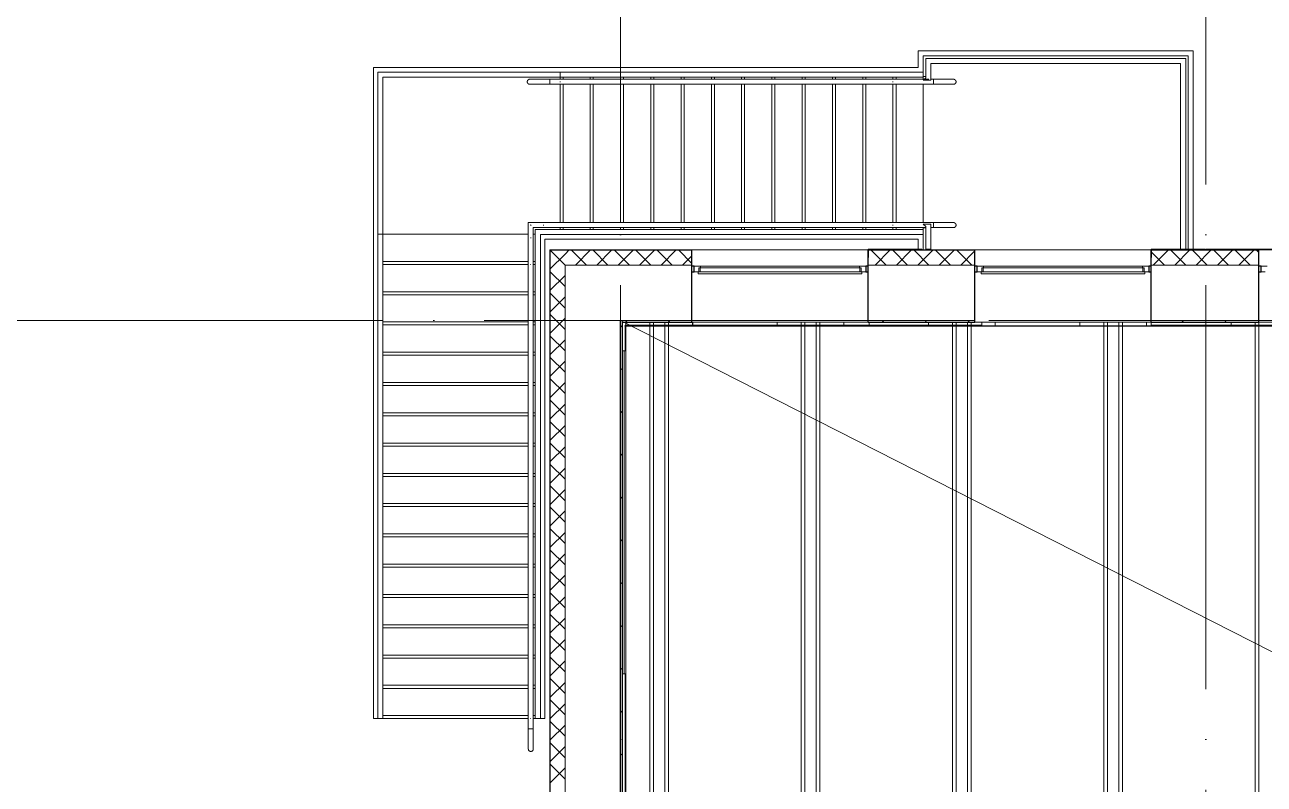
# Model space of a CAD drawing. Header units: millimetres. Extents: x -259809 to 472825, y -397243 to 31861.
# Drawn here: x 245266 to 257550, y -328045 to -320521 of the extents above; entities that cross this region are included whole.
import ezdxf

# ---------------------------------------------------------------- set-up
doc = ezdxf.new("R2010")
doc.units = ezdxf.units.MM
doc.linetypes.add('ADSK_Линия сетки', pattern=[25, 20, -2.5, 0, -2.5])
doc.linetypes.add('ADSK_Сверху', pattern=[450, 300, -150])
for name, color, linetype, lineweight in [('_ Окна', 252, 'Continuous', 30), ('Лестницы', 252, 'Continuous', 9), ('Линии', 7, 'Continuous', 9), ('Ограждение', 252, 'Continuous', 9), ('Окна', 252, 'Continuous', 9), ('Оси', 252, 'Continuous', 9), ('Перекрытие', 252, 'Continuous', 18), ('Стены внутренние', 252, 'Continuous', 18), ('Стены наружные', 252, 'Continuous', 18), ('Стены штриховка', 7, 'Continuous', 9)]:
    doc.layers.add(name, color=color, linetype=linetype, lineweight=lineweight)

# ---------------------------------------------------------------- blocks, each defined once
blk = doc.blocks.new('Перекрытия 2 - Перекрытия 1-1699410-3 этаж копия 1')
at = {"layer": 'Перекрытие', "ltscale": 100}
for p, q in [((-26283, 26745), (-26283, 26710)), ((-26283, 26705), (-26283, 15415)), ((-26046, 26745), (-26046, 26710)), ((-26046, 26705), (-26046, 15415)), ((-26011, 26745), (-26011, 26710)), ((-26011, 26705), (-26011, 15415)), ((-25896, 26745), (-25896, 26710)), ((-25896, 26705), (-25896, 15415)), ((-25861, 26745), (-25861, 26710)), ((-25861, 26705), (-25861, 15415)), ((-25623, 26745), (-25623, 26710)), ((-24783, 26745), (-24783, 26710)), ((-24546, 26745), (-24546, 26710)), ((-24546, 26705), (-24546, 15415)), ((-24511, 26745), (-24511, 26710)), ((-24511, 26705), (-24511, 15415)), ((-24396, 26745), (-24396, 26710)), ((-24396, 26705), (-24396, 15415)), ((-24361, 26745), (-24361, 26710)), ((-24361, 26705), (-24361, 15415)), ((-24123, 26745), (-24123, 26710)), ((-23283, 26745), (-23283, 26710)), ((-23046, 26745), (-23046, 26710)), ((-23046, 26705), (-23046, 15415)), ((-23011, 26745), (-23011, 26710)), ((-23011, 26705), (-23011, 15415)), ((-22896, 26745), (-22896, 26710)), ((-22896, 26705), (-22896, 15415)), ((-22861, 26745), (-22861, 26710)), ((-22861, 26705), (-22861, 15415)), ((-22623, 26745), (-22623, 26710)), ((-21783, 26745), (-21783, 26710)), ((-21546, 26745), (-21546, 26710)), ((-21546, 26705), (-21546, 15415)), ((-21511, 26745), (-21511, 26710)), ((-21511, 26705), (-21511, 15415)), ((-21396, 26745), (-21396, 26710)), ((-21396, 26705), (-21396, 15415)), ((-21361, 26745), (-21361, 26710)), ((-21361, 26705), (-21361, 15415)), ((-21123, 26745), (-21123, 26710)), ((-20283, 26745), (-20283, 26710)), ((-20046, 26745), (-20046, 26710)), ((-20046, 26705), (-20046, 15415)), ((-20011, 26745), (-20011, 26710)), ((-20011, 26705), (-20011, 15415))]:
    blk.add_line(p, q, dxfattribs=at)
blk = doc.blocks.new('3 этаж')
at = {"layer": '_ Окна', "color": 251, "true_color": 0x636466}
for p, q in [((251901, 29777), (251876, 29777)), ((251901, 29719), (251901, 29777)), ((253626, 29777), (253601, 29777)), ((253601, 29777), (253601, 29719)), ((254706, 29777), (254681, 29777)), ((254706, 29719), (254706, 29777)), ((256431, 29777), (256406, 29777)), ((256406, 29777), (256406, 29719)), ((257521, 29777), (257496, 29777)), ((257521, 29719), (257521, 29777)), ((251876, 29719), (251901, 29719)), ((253601, 29719), (253626, 29719)), ((254681, 29719), (254706, 29719)), ((256406, 29719), (256431, 29719)), ((257496, 29719), (257521, 29719))]:
    blk.add_line(p, q, dxfattribs=at)
at = {"layer": '_ Окна', "color": 251, "lineweight": 18, "true_color": 0x636466}
for p, q in [((251961, 29777), (251901, 29777)), ((251901, 29777), (251901, 29719)), ((251947, 29719), (251947, 29760)), ((251947, 29760), (251959, 29760)), ((251965, 29760), (251961, 29777)), ((253542, 29777), (253537, 29760)), ((253601, 29777), (253542, 29777)), ((253543, 29760), (253555, 29760)), ((253555, 29760), (253555, 29719)), ((253601, 29719), (253601, 29777)), ((254766, 29777), (254706, 29777)), ((254706, 29777), (254706, 29719)), ((254752, 29719), (254752, 29760)), ((254752, 29760), (254764, 29760)), ((254770, 29760), (254766, 29777)), ((256347, 29777), (256342, 29760)), ((256406, 29777), (256347, 29777)), ((256348, 29760), (256360, 29760)), ((256360, 29760), (256360, 29719)), ((256406, 29719), (256406, 29777)), ((257581, 29777), (257521, 29777)), ((257521, 29777), (257521, 29719)), ((251901, 29719), (251939, 29719)), ((253563, 29719), (253601, 29719)), ((254706, 29719), (254744, 29719)), ((256368, 29719), (256406, 29719)), ((257521, 29719), (257559, 29719))]:
    blk.add_line(p, q, dxfattribs=at)
at = {"layer": 'Лестницы', "color": 251, "true_color": 0x636466}
for p, q in [((254121, 31909), (254121, 31744)), ((256847, 31909), (254121, 31909)), ((254171, 31859), (254171, 31699)), ((256797, 31859), (254171, 31859)), ((256797, 29944), (256797, 31859)), ((256847, 29944), (256847, 31909)), ((248721, 31744), (248721, 30116)), ((250594, 31744), (248721, 31744)), ((250594, 31744), (254121, 31744)), ((250571, 31649), (250571, 31629)), ((250571, 31579), (250571, 30209)), ((250601, 31649), (250601, 31629)), ((250601, 31579), (250601, 30209)), ((250871, 31649), (250871, 31629)), ((250871, 31579), (250871, 30209)), ((250901, 31649), (250901, 31629)), ((250901, 31579), (250901, 30209)), ((251171, 31649), (251171, 31629)), ((251171, 31579), (251171, 30209)), ((251201, 31649), (251201, 31629)), ((251201, 31579), (251201, 30209)), ((251471, 31649), (251471, 31629)), ((251471, 31579), (251471, 30209)), ((251501, 31649), (251501, 31629)), ((251501, 31579), (251501, 30209)), ((251771, 31649), (251771, 31629)), ((251771, 31579), (251771, 30209)), ((251801, 31649), (251801, 31629)), ((251801, 31579), (251801, 30209)), ((252071, 31649), (252071, 31629)), ((252071, 31579), (252071, 30209)), ((252101, 31649), (252101, 31629)), ((252101, 31579), (252101, 30209)), ((252371, 31649), (252371, 31629)), ((252371, 31579), (252371, 30209)), ((252401, 31649), (252401, 31629)), ((252401, 31579), (252401, 30209)), ((252671, 31649), (252671, 31629)), ((252671, 31579), (252671, 30209)), ((252701, 31649), (252701, 31629)), ((252701, 31579), (252701, 30209)), ((252971, 31649), (252971, 31629)), ((252971, 31579), (252971, 30209)), ((253001, 31649), (253001, 31629)), ((253001, 31579), (253001, 30209)), ((253271, 31649), (253271, 31629)), ((253271, 31579), (253271, 30209)), ((253301, 31649), (253301, 31629)), ((253301, 31579), (253301, 30209)), ((253571, 31649), (253571, 31629)), ((253571, 31579), (253571, 30209)), ((253601, 31649), (253601, 31629)), ((253601, 31579), (253601, 30209)), ((253871, 31649), (253871, 31629)), ((253871, 31579), (253871, 30209)), ((253901, 31649), (253901, 31629)), ((253901, 31579), (253901, 30209)), ((254171, 31631), (254171, 31629)), ((254171, 31579), (254171, 30209)), ((248721, 25294), (248721, 30116)), ((250571, 30159), (250571, 30139)), ((250601, 30159), (250601, 30139)), ((250871, 30159), (250871, 30139)), ((250901, 30159), (250901, 30139)), ((251171, 30159), (251171, 30139)), ((251201, 30159), (251201, 30139)), ((251471, 30159), (251471, 30139)), ((251501, 30159), (251501, 30139)), ((251771, 30159), (251771, 30139)), ((251801, 30159), (251801, 30139)), ((252071, 30159), (252071, 30139)), ((252101, 30159), (252101, 30139)), ((252371, 30159), (252371, 30139)), ((252401, 30159), (252401, 30139)), ((252671, 30159), (252671, 30139)), ((252701, 30159), (252701, 30139)), ((252971, 30159), (252971, 30139)), ((253001, 30159), (253001, 30139)), ((253271, 30159), (253271, 30139)), ((253301, 30159), (253301, 30139)), ((253571, 30159), (253571, 30139)), ((253601, 30159), (253601, 30139)), ((253871, 30159), (253871, 30139)), ((253901, 30159), (253901, 30139)), ((254171, 30156), (254171, 30139)), ((248816, 30094), (250256, 30094)), ((250306, 30094), (250326, 30094)), ((250421, 30044), (250594, 30044)), ((250421, 25294), (250421, 30044)), ((250594, 30044), (254121, 30044)), ((254121, 30044), (254121, 29944)), ((254171, 30089), (254171, 29939)), ((248816, 29824), (250256, 29824)), ((248816, 29794), (250256, 29794)), ((250306, 29824), (250326, 29824)), ((250306, 29794), (250326, 29794)), ((248816, 29524), (250256, 29524)), ((248816, 29494), (250256, 29494)), ((250306, 29524), (250326, 29524)), ((250306, 29494), (250326, 29494)), ((248816, 29224), (250256, 29224)), ((248816, 29194), (250256, 29194)), ((250306, 29224), (250326, 29224)), ((250306, 29194), (250326, 29194)), ((248816, 28924), (250256, 28924)), ((248816, 28894), (250256, 28894)), ((250306, 28924), (250326, 28924)), ((250306, 28894), (250326, 28894)), ((248816, 28624), (250256, 28624)), ((250306, 28624), (250326, 28624)), ((248816, 28594), (250256, 28594)), ((250306, 28594), (250326, 28594)), ((248816, 28324), (250256, 28324)), ((248816, 28294), (250256, 28294)), ((250306, 28324), (250326, 28324)), ((250306, 28294), (250326, 28294)), ((248816, 28024), (250256, 28024)), ((250306, 28024), (250326, 28024)), ((248816, 27994), (250256, 27994)), ((250306, 27994), (250326, 27994)), ((248816, 27724), (250256, 27724)), ((248816, 27694), (250256, 27694)), ((250306, 27724), (250326, 27724)), ((250306, 27694), (250326, 27694)), ((248816, 27424), (250256, 27424)), ((250306, 27424), (250326, 27424)), ((248816, 27394), (250256, 27394)), ((250306, 27394), (250326, 27394)), ((248816, 27124), (250256, 27124)), ((248816, 27094), (250256, 27094)), ((250306, 27124), (250326, 27124)), ((250306, 27094), (250326, 27094)), ((248816, 26824), (250256, 26824)), ((248816, 26794), (250256, 26794)), ((250306, 26824), (250326, 26824)), ((250306, 26794), (250326, 26794)), ((248816, 26524), (250256, 26524)), ((248816, 26494), (250256, 26494)), ((250306, 26524), (250326, 26524)), ((250306, 26494), (250326, 26494)), ((248816, 26224), (250256, 26224)), ((248816, 26194), (250256, 26194)), ((250306, 26224), (250326, 26224)), ((250306, 26194), (250326, 26194)), ((248816, 25924), (250256, 25924)), ((250306, 25924), (250326, 25924)), ((248816, 25894), (250256, 25894)), ((250306, 25894), (250326, 25894)), ((248816, 25624), (250256, 25624)), ((248816, 25594), (250256, 25594)), ((250306, 25624), (250326, 25624)), ((250306, 25594), (250326, 25594)), ((248816, 25324), (250256, 25324)), ((250306, 25324), (250326, 25324)), ((248721, 25294), (248766, 25294)), ((248816, 25294), (250256, 25294)), ((250306, 25294), (250326, 25294)), ((250376, 25294), (250421, 25294))]:
    blk.add_line(p, q, dxfattribs=at)
at = {"layer": 'Линии', "color": 251, "linetype": 'ADSK_Сверху', "ltscale": 200, "true_color": 0x636466}
blk.add_line((251171, 29237), (273611, 17837), dxfattribs=at)
at = {"layer": 'Ограждение', "color": 251, "true_color": 0x636466}
for p, q in [((254196, 31834), (256772, 31834)), ((254196, 31644), (254196, 31834)), ((256772, 31834), (256772, 29944)), ((248766, 31699), (248766, 30094)), ((250571, 31699), (248766, 31699)), ((250571, 31649), (250571, 31699)), ((253871, 31699), (250571, 31699)), ((254171, 31699), (253871, 31699)), ((254171, 31699), (254171, 31649)), ((254246, 31784), (256722, 31784)), ((254246, 31619), (254246, 31784)), ((256722, 31784), (256722, 29944)), ((248816, 31649), (248816, 30094)), ((250571, 31649), (248816, 31649)), ((250246, 31606), (250247, 31607)), ((250246, 31605), (250246, 31606)), ((250246, 31604), (250246, 31605)), ((250246, 31603), (250246, 31604)), ((250246, 31602), (250246, 31603)), ((250246, 31601), (250246, 31602)), ((250247, 31600), (250246, 31601)), ((250247, 31610), (250248, 31611)), ((250247, 31609), (250247, 31610)), ((250247, 31608), (250247, 31609)), ((250247, 31609), (250247, 31609)), ((250247, 31607), (250247, 31608)), ((250247, 31599), (250247, 31600)), ((250247, 31598), (250247, 31599)), ((250247, 31597), (250247, 31598)), ((250247, 31596), (250247, 31597)), ((250248, 31595), (250247, 31596)), ((250248, 31613), (250249, 31614)), ((250248, 31612), (250248, 31613)), ((250248, 31611), (250248, 31612)), ((250248, 31594), (250248, 31595)), ((250249, 31593), (250248, 31594)), ((250248, 31594), (250248, 31594)), ((250249, 31615), (250250, 31616)), ((250249, 31614), (250249, 31615)), ((250249, 31592), (250249, 31593)), ((250250, 31591), (250249, 31592)), ((250250, 31617), (250251, 31618)), ((250250, 31616), (250250, 31617)), ((250250, 31590), (250250, 31591)), ((250251, 31589), (250250, 31590)), ((250251, 31618), (250252, 31619)), ((250251, 31618), (250251, 31618)), ((250251, 31588), (250251, 31589)), ((250252, 31588), (250251, 31588)), ((250252, 31619), (250253, 31620)), ((250253, 31587), (250252, 31588)), ((250253, 31620), (250253, 31621)), ((250253, 31621), (250254, 31621)), ((250253, 31586), (250253, 31587)), ((250254, 31585), (250253, 31586)), ((250254, 31621), (250255, 31622)), ((250255, 31585), (250254, 31585)), ((250255, 31622), (250255, 31623)), ((250255, 31623), (250256, 31623)), ((250256, 31584), (250255, 31585)), ((250256, 31623), (250257, 31624)), ((250257, 31583), (250256, 31584)), ((250256, 31584), (250256, 31584)), ((250257, 31624), (250258, 31625)), ((250258, 31582), (250257, 31583)), ((250258, 31625), (250259, 31625)), ((250259, 31582), (250258, 31582)), ((250259, 31625), (250260, 31626)), ((250260, 31581), (250259, 31582)), ((250260, 31626), (250260, 31626)), ((250260, 31626), (250261, 31626)), ((250261, 31581), (250260, 31581)), ((250261, 31626), (250262, 31627)), ((250262, 31581), (250261, 31581)), ((250262, 31627), (250263, 31627)), ((250263, 31580), (250262, 31581)), ((250263, 31627), (250264, 31628)), ((250264, 31580), (250263, 31580)), ((250263, 31580), (250263, 31580)), ((250264, 31628), (250265, 31628)), ((250265, 31579), (250264, 31580)), ((250265, 31628), (250266, 31628)), ((250266, 31579), (250265, 31579)), ((250266, 31628), (250267, 31628)), ((250267, 31579), (250266, 31579)), ((250267, 31628), (250268, 31628)), ((250268, 31579), (250267, 31579)), ((250268, 31628), (250269, 31628)), ((250269, 31579), (250268, 31579)), ((250269, 31628), (250270, 31629)), ((250270, 31579), (250269, 31579)), ((250270, 31629), (250271, 31629)), ((250271, 31579), (250270, 31579)), ((250271, 31629), (250271, 31629)), ((250272, 31629), (250271, 31629)), ((250271, 31629), (250271, 31629)), ((250271, 31629), (250272, 31629)), ((250272, 31579), (250271, 31579)), ((250271, 31579), (250271, 31579)), ((250271, 31579), (250272, 31579)), ((250273, 31629), (250272, 31629)), ((250272, 31629), (250272, 31629)), ((250272, 31629), (250272, 31629)), ((250272, 31629), (250273, 31629)), ((250273, 31579), (250272, 31579)), ((250272, 31579), (250272, 31579)), ((250272, 31579), (250272, 31579)), ((250272, 31579), (250273, 31579)), ((250274, 31629), (250273, 31629)), ((250273, 31629), (250274, 31629)), ((250274, 31579), (250273, 31579)), ((250273, 31579), (250274, 31579)), ((250276, 31629), (250274, 31629)), ((250274, 31629), (250275, 31629)), ((250276, 31579), (250274, 31579)), ((250274, 31579), (250275, 31579)), ((250275, 31629), (250277, 31629)), ((250275, 31579), (250277, 31579)), ((250278, 31629), (250276, 31629)), ((250278, 31579), (250276, 31579)), ((250277, 31629), (250279, 31629)), ((250277, 31579), (250279, 31579)), ((250280, 31629), (250278, 31629)), ((250280, 31579), (250278, 31579)), ((250279, 31629), (250282, 31629)), ((250279, 31579), (250282, 31579)), ((250282, 31629), (250280, 31629)), ((250282, 31579), (250280, 31579)), ((250285, 31629), (250282, 31629)), ((250282, 31629), (250284, 31629)), ((250285, 31579), (250282, 31579)), ((250282, 31579), (250284, 31579)), ((250284, 31629), (250287, 31629)), ((250284, 31579), (250287, 31579)), ((250288, 31629), (250285, 31629)), ((250288, 31579), (250285, 31579)), ((250287, 31629), (250290, 31629)), ((250287, 31579), (250290, 31579)), ((250291, 31629), (250288, 31629)), ((250291, 31579), (250288, 31579)), ((250290, 31629), (250294, 31629)), ((250290, 31579), (250294, 31579)), ((250295, 31629), (250291, 31629)), ((250295, 31579), (250291, 31579)), ((250294, 31629), (250298, 31629)), ((250294, 31579), (250298, 31579)), ((250299, 31629), (250295, 31629)), ((250299, 31579), (250295, 31579)), ((250298, 31629), (250302, 31629)), ((250298, 31579), (250302, 31579)), ((250303, 31629), (250299, 31629)), ((250303, 31579), (250299, 31579)), ((250302, 31629), (250306, 31629)), ((250302, 31579), (250306, 31579)), ((250308, 31629), (250303, 31629)), ((250308, 31579), (250303, 31579)), ((250306, 31629), (250311, 31629)), ((250306, 31579), (250311, 31579)), ((250312, 31629), (250308, 31629)), ((250312, 31579), (250308, 31579)), ((250311, 31629), (250316, 31629)), ((250311, 31579), (250316, 31579)), ((250317, 31629), (250312, 31629)), ((250317, 31579), (250312, 31579)), ((250316, 31629), (250321, 31629)), ((250316, 31579), (250321, 31579)), ((250322, 31629), (250317, 31629)), ((250322, 31579), (250317, 31579)), ((250321, 31629), (250326, 31629)), ((250321, 31579), (250326, 31579)), ((250328, 31629), (250322, 31629)), ((250328, 31579), (250322, 31579)), ((250326, 31629), (250332, 31629)), ((250326, 31579), (250332, 31579)), ((250334, 31629), (250328, 31629)), ((250334, 31579), (250328, 31579)), ((250332, 31629), (250338, 31629)), ((250332, 31579), (250338, 31579)), ((250339, 31629), (250334, 31629)), ((250339, 31579), (250334, 31579)), ((250338, 31629), (250344, 31629)), ((250338, 31579), (250344, 31579)), ((250346, 31629), (250339, 31629)), ((250346, 31579), (250339, 31579)), ((250344, 31629), (250350, 31629)), ((250344, 31579), (250350, 31579)), ((250352, 31629), (250346, 31629)), ((250352, 31579), (250346, 31579)), ((250350, 31629), (250357, 31629)), ((250350, 31579), (250357, 31579)), ((250358, 31629), (250352, 31629)), ((250358, 31579), (250352, 31579)), ((250357, 31629), (250363, 31629)), ((250357, 31579), (250363, 31579)), ((250365, 31629), (250358, 31629)), ((250365, 31579), (250358, 31579)), ((250363, 31629), (250370, 31629)), ((250363, 31579), (250370, 31579)), ((250372, 31629), (250365, 31629)), ((250372, 31579), (250365, 31579)), ((250370, 31629), (250377, 31629)), ((250370, 31579), (250377, 31579)), ((250379, 31629), (250372, 31629)), ((250379, 31579), (250372, 31579)), ((250377, 31629), (250384, 31629)), ((250377, 31579), (250384, 31579)), ((250386, 31629), (250379, 31629)), ((250386, 31579), (250379, 31579)), ((250384, 31629), (250391, 31629)), ((250384, 31579), (250391, 31579)), ((250393, 31629), (250386, 31629)), ((250393, 31579), (250386, 31579)), ((250391, 31629), (250399, 31629)), ((250391, 31579), (250399, 31579)), ((250401, 31629), (250393, 31629)), ((250401, 31579), (250393, 31579)), ((250399, 31629), (250406, 31629)), ((250399, 31579), (250406, 31579)), ((250408, 31629), (250401, 31629)), ((250408, 31579), (250401, 31579)), ((250406, 31629), (250414, 31629)), ((250406, 31579), (250414, 31579)), ((250416, 31629), (250408, 31629)), ((250416, 31579), (250408, 31579)), ((250414, 31629), (250422, 31629)), ((250414, 31579), (250422, 31579)), ((250424, 31629), (250416, 31629)), ((250424, 31579), (250416, 31579)), ((250422, 31629), (250430, 31629)), ((250422, 31579), (250430, 31579)), ((250432, 31629), (250424, 31629)), ((250432, 31579), (250424, 31579)), ((250430, 31629), (250437, 31629)), ((250430, 31579), (250437, 31579)), ((250439, 31629), (250432, 31629)), ((250439, 31579), (250432, 31579)), ((250437, 31629), (250445, 31629)), ((250437, 31579), (250445, 31579)), ((250447, 31629), (250439, 31629)), ((250447, 31579), (250439, 31579)), ((250445, 31629), (250453, 31629)), ((250445, 31579), (250453, 31579)), ((250455, 31629), (250447, 31629)), ((250455, 31579), (250447, 31579)), ((250453, 31629), (250461, 31629)), ((250453, 31579), (250461, 31579)), ((250463, 31629), (250455, 31629)), ((250463, 31579), (250455, 31579)), ((250461, 31629), (250469, 31629)), ((250461, 31579), (250469, 31579)), ((250471, 31629), (250463, 31629)), ((250471, 31579), (250463, 31579)), ((250469, 31629), (250471, 31629)), ((250469, 31579), (250471, 31579)), ((250572, 31629), (250471, 31629)), ((250471, 31629), (250471, 31579)), ((250471, 31629), (250571, 31629)), ((250471, 31606), (250471, 31601)), ((250471, 31604), (250471, 31606)), ((250471, 31601), (250471, 31604)), ((250471, 31579), (250572, 31579)), ((250471, 31579), (250571, 31579)), ((253871, 31649), (250571, 31649)), ((250571, 31629), (253871, 31629)), ((250571, 31579), (253871, 31579)), ((253878, 31629), (250578, 31629)), ((250578, 31579), (253878, 31579)), ((254171, 31649), (253871, 31649)), ((253871, 31629), (254226, 31629)), ((253871, 31579), (254271, 31579)), ((254171, 31629), (253878, 31629)), ((253878, 31579), (254171, 31579)), ((254171, 31656), (254196, 31656)), ((254171, 31631), (254171, 31649)), ((254171, 31619), (254196, 31644)), ((254171, 31631), (254221, 31631)), ((254226, 31629), (254171, 31629)), ((254171, 31619), (254246, 31619)), ((254171, 31579), (254271, 31579)), ((254271, 31629), (254246, 31629)), ((254246, 31629), (254271, 31629)), ((254271, 31629), (254279, 31629)), ((254274, 31629), (254271, 31629)), ((254271, 31629), (254271, 31579)), ((254271, 31601), (254271, 31606)), ((254271, 31606), (254271, 31604)), ((254271, 31604), (254271, 31601)), ((254271, 31579), (254279, 31579)), ((254274, 31579), (254271, 31579)), ((254282, 31629), (254274, 31629)), ((254282, 31579), (254274, 31579)), ((254279, 31629), (254287, 31629)), ((254279, 31579), (254287, 31579)), ((254289, 31629), (254282, 31629)), ((254289, 31579), (254282, 31579)), ((254287, 31629), (254295, 31629)), ((254287, 31579), (254295, 31579)), ((254297, 31629), (254289, 31629)), ((254297, 31579), (254289, 31579)), ((254295, 31629), (254303, 31629)), ((254295, 31579), (254303, 31579)), ((254305, 31629), (254297, 31629)), ((254305, 31579), (254297, 31579)), ((254303, 31629), (254311, 31629)), ((254303, 31579), (254311, 31579)), ((254313, 31629), (254305, 31629)), ((254313, 31579), (254305, 31579)), ((254311, 31629), (254319, 31629)), ((254311, 31579), (254319, 31579)), ((254321, 31629), (254313, 31629)), ((254321, 31579), (254313, 31579)), ((254319, 31629), (254327, 31629)), ((254319, 31579), (254327, 31579)), ((254329, 31629), (254321, 31629)), ((254329, 31579), (254321, 31579)), ((254327, 31629), (254334, 31629)), ((254327, 31579), (254334, 31579)), ((254336, 31629), (254329, 31629)), ((254336, 31579), (254329, 31579)), ((254334, 31629), (254342, 31629)), ((254334, 31579), (254342, 31579)), ((254344, 31629), (254336, 31629)), ((254344, 31579), (254336, 31579)), ((254342, 31629), (254349, 31629)), ((254342, 31579), (254349, 31579)), ((254351, 31629), (254344, 31629)), ((254351, 31579), (254344, 31579)), ((254349, 31629), (254357, 31629)), ((254349, 31579), (254357, 31579)), ((254358, 31629), (254351, 31629)), ((254358, 31579), (254351, 31579)), ((254357, 31629), (254364, 31629)), ((254357, 31579), (254364, 31579)), ((254366, 31629), (254358, 31629)), ((254366, 31579), (254358, 31579)), ((254364, 31629), (254371, 31629)), ((254364, 31579), (254371, 31579)), ((254373, 31629), (254366, 31629)), ((254373, 31579), (254366, 31579)), ((254371, 31629), (254378, 31629)), ((254371, 31579), (254378, 31579)), ((254379, 31629), (254373, 31629)), ((254379, 31579), (254373, 31579)), ((254378, 31629), (254384, 31629)), ((254378, 31579), (254384, 31579)), ((254386, 31629), (254379, 31629)), ((254386, 31579), (254379, 31579)), ((254384, 31629), (254391, 31629)), ((254384, 31579), (254391, 31579)), ((254393, 31629), (254386, 31629)), ((254393, 31579), (254386, 31579)), ((254391, 31629), (254397, 31629)), ((254391, 31579), (254397, 31579)), ((254399, 31629), (254393, 31629)), ((254399, 31579), (254393, 31579)), ((254397, 31629), (254403, 31629)), ((254397, 31579), (254403, 31579)), ((254405, 31629), (254399, 31629)), ((254405, 31579), (254399, 31579)), ((254403, 31629), (254409, 31629)), ((254403, 31579), (254409, 31579)), ((254411, 31629), (254405, 31629)), ((254411, 31579), (254405, 31579)), ((254409, 31629), (254415, 31629)), ((254409, 31579), (254415, 31579)), ((254416, 31629), (254411, 31629)), ((254416, 31579), (254411, 31579)), ((254415, 31629), (254420, 31629)), ((254415, 31579), (254420, 31579)), ((254422, 31629), (254416, 31629)), ((254422, 31579), (254416, 31579)), ((254420, 31629), (254426, 31629)), ((254420, 31579), (254426, 31579)), ((254427, 31629), (254422, 31629)), ((254427, 31579), (254422, 31579)), ((254426, 31629), (254430, 31629)), ((254426, 31579), (254430, 31579)), ((254432, 31629), (254427, 31629)), ((254432, 31579), (254427, 31579)), ((254430, 31629), (254435, 31629)), ((254430, 31579), (254435, 31579)), ((254436, 31629), (254432, 31629)), ((254436, 31579), (254432, 31579)), ((254435, 31629), (254440, 31629)), ((254435, 31579), (254440, 31579)), ((254441, 31629), (254436, 31629)), ((254441, 31579), (254436, 31579)), ((254440, 31629), (254444, 31629)), ((254440, 31579), (254444, 31579)), ((254445, 31629), (254441, 31629)), ((254445, 31579), (254441, 31579)), ((254444, 31629), (254448, 31629)), ((254444, 31579), (254448, 31579)), ((254449, 31629), (254445, 31629)), ((254449, 31579), (254445, 31579)), ((254448, 31629), (254451, 31629)), ((254448, 31579), (254451, 31579)), ((254452, 31629), (254449, 31629)), ((254452, 31579), (254449, 31579)), ((254451, 31629), (254455, 31629)), ((254451, 31579), (254455, 31579)), ((254456, 31629), (254452, 31629)), ((254456, 31579), (254452, 31579)), ((254455, 31629), (254458, 31629)), ((254455, 31579), (254458, 31579)), ((254459, 31629), (254456, 31629)), ((254459, 31579), (254456, 31579)), ((254458, 31629), (254461, 31629)), ((254458, 31579), (254461, 31579)), ((254461, 31629), (254459, 31629)), ((254461, 31579), (254459, 31579)), ((254461, 31629), (254463, 31629)), ((254464, 31629), (254461, 31629)), ((254461, 31579), (254463, 31579)), ((254464, 31579), (254461, 31579)), ((254463, 31629), (254465, 31629)), ((254463, 31579), (254465, 31579)), ((254466, 31629), (254464, 31629)), ((254466, 31579), (254464, 31579)), ((254465, 31629), (254467, 31629)), ((254465, 31579), (254467, 31579)), ((254467, 31629), (254466, 31629)), ((254467, 31579), (254466, 31579)), ((254467, 31629), (254468, 31629)), ((254469, 31629), (254467, 31629)), ((254467, 31579), (254468, 31579)), ((254469, 31579), (254467, 31579)), ((254468, 31629), (254470, 31629)), ((254468, 31579), (254470, 31579)), ((254470, 31629), (254469, 31629)), ((254470, 31579), (254469, 31579)), ((254470, 31629), (254471, 31629)), ((254471, 31629), (254470, 31629)), ((254470, 31579), (254471, 31579)), ((254471, 31579), (254470, 31579)), ((254471, 31629), (254472, 31629)), ((254471, 31629), (254471, 31629)), ((254471, 31629), (254471, 31629)), ((254471, 31629), (254471, 31629)), ((254471, 31629), (254471, 31629)), ((254471, 31629), (254471, 31629)), ((254472, 31579), (254471, 31579)), ((254471, 31579), (254471, 31579)), ((254471, 31579), (254471, 31579)), ((254471, 31579), (254471, 31579)), ((254471, 31579), (254471, 31579)), ((254471, 31579), (254471, 31579)), ((254472, 31629), (254473, 31628)), ((254473, 31579), (254472, 31579)), ((254473, 31628), (254474, 31628)), ((254474, 31579), (254473, 31579)), ((254474, 31628), (254475, 31628)), ((254475, 31579), (254474, 31579)), ((254475, 31628), (254476, 31628)), ((254476, 31579), (254475, 31579)), ((254476, 31628), (254477, 31628)), ((254477, 31579), (254476, 31579)), ((254477, 31628), (254478, 31628)), ((254478, 31579), (254477, 31579)), ((254478, 31628), (254479, 31627)), ((254479, 31580), (254478, 31579)), ((254479, 31627), (254480, 31627)), ((254480, 31580), (254479, 31580)), ((254479, 31580), (254479, 31580)), ((254480, 31627), (254481, 31627)), ((254481, 31581), (254480, 31580)), ((254481, 31627), (254482, 31626)), ((254482, 31581), (254481, 31581)), ((254482, 31626), (254483, 31626)), ((254483, 31582), (254482, 31581)), ((254483, 31626), (254484, 31625)), ((254484, 31582), (254483, 31582)), ((254484, 31625), (254485, 31625)), ((254485, 31583), (254484, 31582)), ((254485, 31625), (254485, 31624)), ((254485, 31624), (254486, 31624)), ((254486, 31583), (254485, 31583)), ((254486, 31624), (254487, 31623)), ((254487, 31584), (254486, 31583)), ((254487, 31623), (254488, 31622)), ((254488, 31585), (254487, 31584)), ((254487, 31584), (254487, 31584)), ((254488, 31622), (254489, 31622)), ((254489, 31586), (254488, 31585)), ((254489, 31622), (254489, 31621)), ((254489, 31621), (254490, 31620)), ((254490, 31587), (254489, 31586)), ((254489, 31586), (254489, 31586)), ((254490, 31620), (254491, 31619)), ((254491, 31588), (254490, 31587)), ((254491, 31619), (254491, 31619)), ((254491, 31619), (254492, 31618)), ((254492, 31589), (254491, 31589)), ((254491, 31589), (254491, 31588)), ((254492, 31618), (254492, 31617)), ((254492, 31617), (254493, 31616)), ((254493, 31590), (254492, 31589)), ((254493, 31616), (254493, 31615)), ((254493, 31615), (254494, 31614)), ((254494, 31592), (254493, 31591)), ((254493, 31591), (254493, 31590)), ((254494, 31614), (254494, 31614)), ((254494, 31614), (254495, 31613)), ((254495, 31595), (254494, 31594)), ((254494, 31594), (254494, 31593)), ((254494, 31593), (254494, 31592)), ((254495, 31613), (254495, 31612)), ((254495, 31612), (254495, 31611)), ((254495, 31611), (254496, 31610)), ((254496, 31598), (254495, 31597)), ((254495, 31597), (254495, 31596)), ((254495, 31596), (254495, 31595)), ((254496, 31610), (254496, 31609)), ((254496, 31609), (254496, 31608)), ((254496, 31608), (254496, 31607)), ((254496, 31607), (254496, 31606)), ((254496, 31606), (254496, 31605)), ((254496, 31605), (254496, 31604)), ((254496, 31604), (254496, 31604)), ((254496, 31604), (254496, 31603)), ((254496, 31603), (254496, 31602)), ((254496, 31602), (254496, 31601)), ((254496, 31601), (254496, 31600)), ((254496, 31600), (254496, 31599)), ((254496, 31599), (254496, 31598)), ((250256, 30209), (250256, 30083)), ((250407, 30209), (250256, 30209)), ((250256, 30209), (250407, 30209)), ((250256, 30058), (250256, 30209)), ((250306, 30083), (250306, 30159)), ((250306, 30159), (250407, 30159)), ((250306, 30159), (250407, 30159)), ((250306, 30058), (250306, 30159)), ((250326, 30139), (250626, 30139)), ((250326, 29794), (250326, 30139)), ((250407, 30209), (253871, 30209)), ((250407, 30159), (253871, 30159)), ((250638, 30209), (250413, 30209)), ((250413, 30159), (250638, 30159)), ((250626, 30139), (253871, 30139)), ((253878, 30209), (250638, 30209)), ((250638, 30159), (253878, 30159)), ((253871, 30209), (254271, 30209)), ((253871, 30159), (254196, 30159)), ((253871, 30139), (254171, 30139)), ((254171, 30209), (253878, 30209)), ((253878, 30159), (254171, 30159)), ((254271, 30209), (254171, 30209)), ((254196, 30169), (254171, 30194)), ((254246, 30194), (254171, 30194)), ((254171, 30159), (254196, 30159)), ((254171, 30156), (254171, 30159)), ((254196, 30156), (254171, 30156)), ((254171, 30139), (254171, 30089)), ((254196, 29944), (254196, 30169)), ((254246, 29944), (254246, 30194)), ((254246, 30159), (254271, 30159)), ((254246, 30159), (254271, 30159)), ((254271, 30209), (254279, 30209)), ((254274, 30209), (254271, 30209)), ((254271, 30209), (254271, 30159)), ((254271, 30181), (254271, 30186)), ((254271, 30186), (254271, 30184)), ((254271, 30184), (254271, 30181)), ((254271, 30159), (254279, 30159)), ((254274, 30159), (254271, 30159)), ((254282, 30209), (254274, 30209)), ((254282, 30159), (254274, 30159)), ((254279, 30209), (254287, 30209)), ((254279, 30159), (254287, 30159)), ((254289, 30209), (254282, 30209)), ((254289, 30159), (254282, 30159)), ((254287, 30209), (254295, 30209)), ((254287, 30159), (254295, 30159)), ((254297, 30209), (254289, 30209)), ((254297, 30159), (254289, 30159)), ((254295, 30209), (254303, 30209)), ((254295, 30159), (254303, 30159)), ((254305, 30209), (254297, 30209)), ((254305, 30159), (254297, 30159)), ((254303, 30209), (254311, 30209)), ((254303, 30159), (254311, 30159)), ((254313, 30209), (254305, 30209)), ((254313, 30159), (254305, 30159)), ((254311, 30209), (254319, 30209)), ((254311, 30159), (254319, 30159)), ((254321, 30209), (254313, 30209)), ((254321, 30159), (254313, 30159)), ((254319, 30209), (254327, 30209)), ((254319, 30159), (254327, 30159)), ((254329, 30209), (254321, 30209)), ((254329, 30159), (254321, 30159)), ((254327, 30209), (254334, 30209)), ((254327, 30159), (254334, 30159)), ((254336, 30209), (254329, 30209)), ((254336, 30159), (254329, 30159)), ((254334, 30209), (254342, 30209)), ((254334, 30159), (254342, 30159)), ((254344, 30209), (254336, 30209)), ((254344, 30159), (254336, 30159)), ((254342, 30209), (254349, 30209)), ((254342, 30159), (254349, 30159)), ((254351, 30209), (254344, 30209)), ((254351, 30159), (254344, 30159)), ((254349, 30209), (254357, 30209)), ((254349, 30159), (254357, 30159)), ((254358, 30209), (254351, 30209)), ((254358, 30159), (254351, 30159)), ((254357, 30209), (254364, 30209)), ((254357, 30159), (254364, 30159)), ((254366, 30209), (254358, 30209)), ((254366, 30159), (254358, 30159)), ((254364, 30209), (254371, 30209)), ((254364, 30159), (254371, 30159)), ((254373, 30209), (254366, 30209)), ((254373, 30159), (254366, 30159)), ((254371, 30209), (254378, 30209)), ((254371, 30159), (254378, 30159)), ((254379, 30209), (254373, 30209)), ((254379, 30159), (254373, 30159)), ((254378, 30209), (254384, 30209)), ((254378, 30159), (254384, 30159)), ((254386, 30209), (254379, 30209)), ((254386, 30159), (254379, 30159)), ((254384, 30209), (254391, 30209)), ((254384, 30159), (254391, 30159)), ((254393, 30209), (254386, 30209)), ((254393, 30159), (254386, 30159)), ((254391, 30209), (254397, 30209)), ((254391, 30159), (254397, 30159)), ((254399, 30209), (254393, 30209)), ((254399, 30159), (254393, 30159)), ((254397, 30209), (254403, 30209)), ((254397, 30159), (254403, 30159)), ((254405, 30209), (254399, 30209)), ((254405, 30159), (254399, 30159)), ((254403, 30209), (254409, 30209)), ((254403, 30159), (254409, 30159)), ((254411, 30209), (254405, 30209)), ((254411, 30159), (254405, 30159)), ((254409, 30209), (254415, 30209)), ((254409, 30159), (254415, 30159)), ((254416, 30209), (254411, 30209)), ((254416, 30159), (254411, 30159)), ((254415, 30209), (254420, 30209)), ((254415, 30159), (254420, 30159)), ((254422, 30209), (254416, 30209)), ((254422, 30159), (254416, 30159)), ((254420, 30209), (254426, 30209)), ((254420, 30159), (254426, 30159)), ((254427, 30209), (254422, 30209)), ((254427, 30159), (254422, 30159)), ((254426, 30209), (254430, 30209)), ((254426, 30159), (254430, 30159)), ((254432, 30209), (254427, 30209)), ((254432, 30159), (254427, 30159)), ((254430, 30209), (254435, 30209)), ((254430, 30159), (254435, 30159)), ((254436, 30209), (254432, 30209)), ((254436, 30159), (254432, 30159)), ((254435, 30209), (254440, 30209)), ((254435, 30159), (254440, 30159)), ((254441, 30209), (254436, 30209)), ((254441, 30159), (254436, 30159)), ((254440, 30209), (254444, 30209)), ((254440, 30159), (254444, 30159)), ((254445, 30209), (254441, 30209)), ((254445, 30159), (254441, 30159)), ((254444, 30209), (254448, 30209)), ((254444, 30159), (254448, 30159)), ((254449, 30209), (254445, 30209)), ((254449, 30159), (254445, 30159)), ((254448, 30209), (254451, 30209)), ((254448, 30159), (254451, 30159)), ((254452, 30209), (254449, 30209)), ((254452, 30159), (254449, 30159)), ((254451, 30209), (254455, 30209)), ((254451, 30159), (254455, 30159)), ((254456, 30209), (254452, 30209)), ((254456, 30159), (254452, 30159)), ((254455, 30209), (254458, 30209)), ((254455, 30159), (254458, 30159)), ((254459, 30209), (254456, 30209)), ((254459, 30159), (254456, 30159)), ((254458, 30209), (254461, 30209)), ((254458, 30159), (254461, 30159)), ((254461, 30209), (254459, 30209)), ((254461, 30159), (254459, 30159)), ((254461, 30209), (254463, 30209)), ((254464, 30209), (254461, 30209)), ((254461, 30159), (254463, 30159)), ((254464, 30159), (254461, 30159)), ((254463, 30209), (254465, 30209)), ((254463, 30159), (254465, 30159)), ((254466, 30209), (254464, 30209)), ((254466, 30159), (254464, 30159)), ((254465, 30209), (254467, 30209)), ((254465, 30159), (254467, 30159)), ((254467, 30209), (254466, 30209)), ((254467, 30159), (254466, 30159)), ((254467, 30209), (254468, 30209)), ((254469, 30209), (254467, 30209)), ((254467, 30159), (254468, 30159)), ((254469, 30159), (254467, 30159)), ((254468, 30209), (254470, 30209)), ((254468, 30159), (254470, 30159)), ((254470, 30209), (254469, 30209)), ((254470, 30159), (254469, 30159)), ((254470, 30209), (254471, 30209)), ((254471, 30209), (254470, 30209)), ((254470, 30159), (254471, 30159)), ((254471, 30159), (254470, 30159)), ((254471, 30209), (254472, 30209)), ((254471, 30209), (254471, 30209)), ((254471, 30209), (254471, 30209)), ((254471, 30209), (254471, 30209)), ((254471, 30209), (254471, 30209)), ((254471, 30209), (254471, 30209)), ((254472, 30159), (254471, 30159)), ((254471, 30159), (254471, 30159)), ((254471, 30159), (254471, 30159)), ((254471, 30159), (254471, 30159)), ((254471, 30159), (254471, 30159)), ((254471, 30159), (254471, 30159)), ((254472, 30209), (254473, 30208)), ((254473, 30159), (254472, 30159)), ((254473, 30208), (254474, 30208)), ((254474, 30159), (254473, 30159)), ((254474, 30208), (254475, 30208)), ((254475, 30159), (254474, 30159)), ((254475, 30208), (254476, 30208)), ((254476, 30159), (254475, 30159)), ((254476, 30208), (254477, 30208)), ((254477, 30159), (254476, 30159)), ((254477, 30208), (254478, 30208)), ((254478, 30159), (254477, 30159)), ((254478, 30208), (254479, 30207)), ((254479, 30160), (254478, 30159)), ((254479, 30207), (254480, 30207)), ((254480, 30160), (254479, 30160)), ((254479, 30160), (254479, 30160)), ((254480, 30207), (254481, 30207)), ((254481, 30161), (254480, 30160)), ((254481, 30207), (254482, 30206)), ((254482, 30161), (254481, 30161)), ((254482, 30206), (254483, 30206)), ((254483, 30162), (254482, 30161)), ((254483, 30206), (254484, 30205)), ((254484, 30162), (254483, 30162)), ((254484, 30205), (254485, 30205)), ((254485, 30163), (254484, 30162)), ((254485, 30205), (254485, 30204)), ((254485, 30204), (254486, 30204)), ((254486, 30163), (254485, 30163)), ((254486, 30204), (254487, 30203)), ((254487, 30164), (254486, 30163)), ((254487, 30203), (254488, 30202)), ((254488, 30165), (254487, 30164)), ((254487, 30164), (254487, 30164)), ((254488, 30202), (254489, 30202)), ((254489, 30166), (254488, 30165)), ((254489, 30202), (254489, 30201)), ((254489, 30201), (254490, 30200)), ((254490, 30167), (254489, 30166)), ((254489, 30166), (254489, 30166)), ((254490, 30200), (254491, 30199)), ((254491, 30168), (254490, 30167)), ((254491, 30199), (254491, 30199)), ((254491, 30199), (254492, 30198)), ((254492, 30169), (254491, 30169)), ((254491, 30169), (254491, 30168)), ((254492, 30198), (254492, 30197)), ((254492, 30197), (254493, 30196)), ((254493, 30170), (254492, 30169)), ((254493, 30196), (254493, 30195)), ((254493, 30195), (254494, 30194)), ((254494, 30172), (254493, 30171)), ((254493, 30171), (254493, 30170)), ((254494, 30194), (254494, 30194)), ((254494, 30194), (254495, 30193)), ((254495, 30175), (254494, 30174)), ((254494, 30174), (254494, 30173)), ((254494, 30173), (254494, 30172)), ((254495, 30193), (254495, 30192)), ((254495, 30192), (254495, 30191)), ((254495, 30191), (254496, 30190)), ((254496, 30178), (254495, 30177)), ((254495, 30177), (254495, 30176)), ((254495, 30176), (254495, 30175)), ((254496, 30190), (254496, 30189)), ((254496, 30189), (254496, 30188)), ((254496, 30188), (254496, 30187)), ((254496, 30187), (254496, 30186)), ((254496, 30186), (254496, 30185)), ((254496, 30185), (254496, 30184)), ((254496, 30184), (254496, 30184)), ((254496, 30184), (254496, 30183)), ((254496, 30183), (254496, 30182)), ((254496, 30182), (254496, 30181)), ((254496, 30181), (254496, 30180)), ((254496, 30180), (254496, 30179)), ((254496, 30179), (254496, 30178)), ((248766, 30094), (248816, 30094)), ((248766, 30094), (248766, 29794)), ((248816, 30094), (248766, 30094)), ((248816, 30094), (248816, 29794)), ((250256, 30058), (250256, 29800)), ((250256, 29794), (250256, 30058)), ((250306, 29800), (250306, 30058)), ((250306, 29794), (250306, 30058)), ((250376, 30089), (250626, 30089)), ((250376, 29794), (250376, 30089)), ((250626, 30089), (253871, 30089)), ((253871, 30089), (254171, 30089)), ((254246, 29944), (254196, 29944)), ((248766, 29794), (248766, 25294)), ((248816, 29794), (248816, 25294)), ((250256, 29800), (250256, 25300)), ((250256, 25294), (250256, 29794)), ((250306, 25300), (250306, 29800)), ((250306, 25294), (250306, 29794)), ((250326, 25294), (250326, 29794)), ((250376, 25294), (250376, 29794)), ((251206, 25737), (251206, 28937)), ((248816, 25294), (248766, 25294)), ((250256, 25294), (250256, 25194)), ((250256, 25194), (250256, 25294)), ((250256, 25194), (250256, 25186)), ((250256, 25191), (250256, 25194)), ((250256, 25194), (250306, 25194)), ((250256, 25183), (250256, 25191)), ((250256, 25186), (250256, 25178)), ((250256, 25175), (250256, 25183)), ((250279, 25194), (250284, 25194)), ((250281, 25194), (250279, 25194)), ((250284, 25194), (250281, 25194)), ((250306, 25194), (250306, 25294)), ((250306, 25194), (250306, 25294)), ((250306, 25194), (250306, 25186)), ((250306, 25191), (250306, 25194)), ((250306, 25183), (250306, 25191)), ((250306, 25186), (250306, 25178)), ((250306, 25175), (250306, 25183)), ((250376, 25294), (250326, 25294)), ((250256, 25178), (250256, 25170)), ((250256, 25167), (250256, 25175)), ((250256, 25170), (250256, 25162)), ((250256, 25160), (250256, 25167)), ((250256, 25162), (250256, 25154)), ((250256, 25152), (250256, 25160)), ((250256, 25154), (250256, 25146)), ((250256, 25144), (250256, 25152)), ((250256, 25146), (250256, 25138)), ((250256, 25136), (250256, 25144)), ((250256, 25138), (250256, 25131)), ((250256, 25129), (250256, 25136)), ((250256, 25131), (250256, 25123)), ((250256, 25121), (250256, 25129)), ((250256, 25123), (250256, 25116)), ((250256, 25114), (250256, 25121)), ((250256, 25116), (250256, 25108)), ((250256, 25106), (250256, 25114)), ((250256, 25108), (250256, 25101)), ((250256, 25099), (250256, 25106)), ((250256, 25101), (250256, 25094)), ((250256, 25092), (250256, 25099)), ((250256, 25094), (250256, 25087)), ((250256, 25085), (250256, 25092)), ((250256, 25087), (250256, 25081)), ((250256, 25079), (250256, 25085)), ((250256, 25081), (250256, 25074)), ((250256, 25072), (250256, 25079)), ((250256, 25074), (250256, 25068)), ((250256, 25066), (250256, 25072)), ((250256, 25068), (250256, 25062)), ((250256, 25060), (250256, 25066)), ((250256, 25062), (250256, 25056)), ((250256, 25054), (250256, 25060)), ((250306, 25178), (250306, 25170)), ((250306, 25167), (250306, 25175)), ((250306, 25170), (250306, 25162)), ((250306, 25160), (250306, 25167)), ((250306, 25162), (250306, 25154)), ((250306, 25152), (250306, 25160)), ((250306, 25154), (250306, 25146)), ((250306, 25144), (250306, 25152)), ((250306, 25146), (250306, 25138)), ((250306, 25136), (250306, 25144)), ((250306, 25138), (250306, 25131)), ((250306, 25129), (250306, 25136)), ((250306, 25131), (250306, 25123)), ((250306, 25121), (250306, 25129)), ((250306, 25123), (250306, 25116)), ((250306, 25114), (250306, 25121)), ((250306, 25116), (250306, 25108)), ((250306, 25106), (250306, 25114)), ((250306, 25108), (250306, 25101)), ((250306, 25099), (250306, 25106)), ((250306, 25101), (250306, 25094)), ((250306, 25092), (250306, 25099)), ((250306, 25094), (250306, 25087)), ((250306, 25085), (250306, 25092)), ((250306, 25087), (250306, 25081)), ((250306, 25079), (250306, 25085)), ((250306, 25081), (250306, 25074)), ((250306, 25072), (250306, 25079)), ((250306, 25074), (250306, 25068)), ((250306, 25066), (250306, 25072)), ((250306, 25068), (250306, 25062)), ((250306, 25060), (250306, 25066)), ((250306, 25062), (250306, 25056)), ((250306, 25054), (250306, 25060)), ((250256, 25056), (250256, 25050)), ((250256, 25049), (250256, 25054)), ((250256, 25050), (250256, 25045)), ((250256, 25043), (250256, 25049)), ((250256, 25045), (250256, 25039)), ((250256, 25038), (250256, 25043)), ((250256, 25039), (250256, 25034)), ((250256, 25033), (250256, 25038)), ((250256, 25034), (250256, 25030)), ((250256, 25028), (250256, 25033)), ((250256, 25030), (250256, 25025)), ((250256, 25024), (250256, 25028)), ((250256, 25025), (250256, 25021)), ((250256, 25020), (250256, 25024)), ((250256, 25021), (250256, 25017)), ((250256, 25016), (250256, 25020)), ((250256, 25017), (250256, 25014)), ((250256, 25013), (250256, 25016)), ((250256, 25014), (250256, 25010)), ((250256, 25009), (250256, 25013)), ((250256, 25010), (250256, 25007)), ((250256, 25006), (250256, 25009)), ((250256, 25007), (250256, 25004)), ((250256, 25004), (250256, 25006)), ((250256, 25004), (250256, 25002)), ((250256, 25001), (250256, 25004)), ((250256, 25002), (250256, 25000)), ((250256, 24999), (250256, 25001)), ((250256, 25000), (250256, 24998)), ((250256, 24998), (250256, 24999)), ((250256, 24998), (250256, 24996)), ((250256, 24996), (250256, 24998)), ((250256, 24996), (250256, 24995)), ((250256, 24995), (250256, 24996)), ((250256, 24995), (250256, 24994)), ((250256, 24994), (250256, 24995)), ((250256, 24993), (250256, 24994)), ((250256, 24994), (250256, 24994)), ((250256, 24994), (250256, 24994)), ((250256, 24994), (250256, 24994)), ((250256, 24994), (250256, 24994)), ((250256, 24994), (250256, 24994)), ((250256, 24992), (250256, 24993)), ((250256, 24991), (250256, 24992)), ((250257, 24990), (250256, 24991)), ((250257, 24989), (250257, 24990)), ((250257, 24988), (250257, 24989)), ((250257, 24987), (250257, 24988)), ((250257, 24986), (250257, 24987)), ((250258, 24985), (250257, 24986)), ((250258, 24984), (250258, 24985)), ((250259, 24983), (250258, 24984)), ((250258, 24984), (250258, 24984)), ((250259, 24982), (250259, 24983)), ((250260, 24981), (250259, 24982)), ((250260, 24980), (250260, 24981)), ((250261, 24979), (250260, 24980)), ((250261, 24978), (250261, 24979)), ((250262, 24978), (250261, 24978)), ((250263, 24977), (250262, 24978)), ((250263, 24976), (250263, 24977)), ((250264, 24975), (250263, 24976)), ((250265, 24975), (250264, 24975)), ((250266, 24974), (250265, 24975)), ((250267, 24973), (250266, 24974)), ((250266, 24974), (250266, 24974)), ((250268, 24972), (250267, 24973)), ((250269, 24972), (250268, 24972)), ((250270, 24971), (250269, 24972)), ((250271, 24971), (250270, 24971)), ((250272, 24971), (250271, 24971)), ((250273, 24970), (250272, 24971)), ((250274, 24970), (250273, 24970)), ((250273, 24970), (250273, 24970)), ((250275, 24969), (250274, 24970)), ((250276, 24969), (250275, 24969)), ((250277, 24969), (250276, 24969)), ((250278, 24969), (250277, 24969)), ((250279, 24969), (250278, 24969)), ((250280, 24969), (250279, 24969)), ((250281, 24969), (250280, 24969)), ((250282, 24969), (250281, 24969)), ((250283, 24969), (250282, 24969)), ((250284, 24969), (250283, 24969)), ((250285, 24969), (250284, 24969)), ((250286, 24969), (250285, 24969)), ((250287, 24969), (250286, 24969)), ((250288, 24969), (250287, 24969)), ((250289, 24970), (250288, 24969)), ((250290, 24970), (250289, 24970)), ((250289, 24970), (250289, 24970)), ((250291, 24971), (250290, 24970)), ((250292, 24971), (250291, 24971)), ((250293, 24972), (250292, 24971)), ((250294, 24972), (250293, 24972)), ((250295, 24973), (250294, 24972)), ((250296, 24973), (250295, 24973)), ((250297, 24974), (250296, 24973)), ((250298, 24975), (250297, 24974)), ((250297, 24974), (250297, 24974)), ((250299, 24976), (250298, 24975)), ((250300, 24977), (250299, 24976)), ((250299, 24976), (250299, 24976)), ((250301, 24978), (250300, 24977)), ((250302, 24979), (250301, 24979)), ((250301, 24979), (250301, 24978)), ((250303, 24980), (250302, 24979)), ((250304, 24982), (250303, 24981)), ((250303, 24981), (250303, 24980)), ((250305, 24985), (250304, 24984)), ((250304, 24984), (250304, 24983)), ((250304, 24983), (250304, 24982)), ((250306, 24988), (250305, 24987)), ((250305, 24987), (250305, 24986)), ((250305, 24986), (250305, 24985)), ((250306, 25056), (250306, 25050)), ((250306, 25049), (250306, 25054)), ((250306, 25050), (250306, 25045)), ((250306, 25043), (250306, 25049)), ((250306, 25045), (250306, 25039)), ((250306, 25038), (250306, 25043)), ((250306, 25039), (250306, 25034)), ((250306, 25033), (250306, 25038)), ((250306, 25034), (250306, 25030)), ((250306, 25028), (250306, 25033)), ((250306, 25030), (250306, 25025)), ((250306, 25024), (250306, 25028)), ((250306, 25025), (250306, 25021)), ((250306, 25020), (250306, 25024)), ((250306, 25021), (250306, 25017)), ((250306, 25016), (250306, 25020)), ((250306, 25017), (250306, 25014)), ((250306, 25013), (250306, 25016)), ((250306, 25014), (250306, 25010)), ((250306, 25009), (250306, 25013)), ((250306, 25010), (250306, 25007)), ((250306, 25006), (250306, 25009)), ((250306, 25007), (250306, 25004)), ((250306, 25004), (250306, 25006)), ((250306, 25004), (250306, 25002)), ((250306, 25001), (250306, 25004)), ((250306, 25002), (250306, 25000)), ((250306, 24999), (250306, 25001)), ((250306, 25000), (250306, 24998)), ((250306, 24998), (250306, 24999)), ((250306, 24998), (250306, 24996)), ((250306, 24996), (250306, 24998)), ((250306, 24996), (250306, 24995)), ((250306, 24995), (250306, 24996)), ((250306, 24995), (250306, 24994)), ((250306, 24994), (250306, 24995)), ((250306, 24994), (250306, 24993)), ((250306, 24994), (250306, 24994)), ((250306, 24994), (250306, 24994)), ((250306, 24994), (250306, 24994)), ((250306, 24994), (250306, 24994)), ((250306, 24994), (250306, 24994)), ((250306, 24993), (250306, 24992)), ((250306, 24992), (250306, 24991)), ((250306, 24991), (250306, 24990)), ((250306, 24990), (250306, 24989)), ((250306, 24989), (250306, 24988))]:
    blk.add_line(p, q, dxfattribs=at)
for points in [[(250571, 31601), (250571, 31602), (250571, 31604), (250571, 31605), (250571, 31606)], [(253871, 31601), (253871, 31602), (253871, 31604), (253871, 31605), (253871, 31606)], [(250407, 30186), (250407, 30185), (250407, 30184), (250407, 30182), (250407, 30181)], [(253871, 30181), (253871, 30182), (253871, 30184), (253871, 30185), (253871, 30186)], [(250284, 30058), (250283, 30058), (250281, 30058), (250280, 30058), (250279, 30058)], [(250283, 29794), (250283, 29794), (250281, 29794), (250280, 29794), (250279, 29794)], [(250279, 25294), (250280, 25294), (250281, 25294), (250283, 25294), (250283, 25294)]]:
    blk.add_open_spline(points, degree=3, dxfattribs=at)
blk.add_open_spline([(250284, 30181), (250283, 30181), (250283, 30182), (250281, 30184), (250280, 30185), (250279, 30186), (250279, 30186)], degree=3, knots=[0.4701827, 0.4701827, 0.4701827, 0.4701827, 0.47916667, 0.5, 0.52083333, 0.5298173, 0.5298173, 0.5298173, 0.5298173], dxfattribs=at)
at = {"layer": 'Окна', "color": 251, "true_color": 0x636466}
for p, q in [((251959, 29760), (253543, 29760)), ((251959, 29719), (251959, 29760)), ((253542, 29777), (251961, 29777)), ((253543, 29760), (253543, 29719)), ((254764, 29760), (256348, 29760)), ((254764, 29719), (254764, 29760)), ((256347, 29777), (254766, 29777)), ((256348, 29760), (256348, 29719)), ((251939, 29719), (253563, 29719)), ((251939, 29702), (251939, 29719)), ((253563, 29702), (251939, 29702)), ((253563, 29719), (253563, 29702)), ((254744, 29719), (256368, 29719)), ((254744, 29702), (254744, 29719)), ((256368, 29702), (254744, 29702)), ((256368, 29719), (256368, 29702))]:
    blk.add_line(p, q, dxfattribs=at)
at = {"layer": 'Оси', "color": 251, "linetype": 'ADSK_Линия сетки', "ltscale": 200, "true_color": 0x636466}
for p, q in [((251171, 34587), (251171, 13337)), ((256971, 34587), (256971, 13337)), ((308821, 29237), (237099, 29237))]:
    blk.add_line(p, q, dxfattribs=at)
at = {"layer": 'Стены внутренние', "color": 251, "lineweight": 30, "true_color": 0x636466}
for p, q in [((250469, 29939), (250469, 17135)), ((250469, 29939), (251876, 29939)), ((251876, 29237), (251876, 29939)), ((253626, 29237), (253626, 29939)), ((253626, 29939), (254681, 29939)), ((254681, 29237), (254681, 29939)), ((256431, 29237), (256431, 29939)), ((256431, 29939), (257496, 29939)), ((257496, 29237), (257496, 29939))]:
    blk.add_line(p, q, dxfattribs=at)
at = {"layer": 'Стены внутренние', "color": 251, "linetype": 'Continuous', "lineweight": 9, "true_color": 0x636466}
for p, q in [((250621, 29787), (250471, 29937)), ((250471, 29746), (250621, 29896)), ((250621, 29896), (250662, 29937)), ((250833, 29787), (250683, 29937)), ((250724, 29787), (250874, 29937)), ((251046, 29787), (250896, 29937)), ((250924, 29937), (250923, 29939)), ((250936, 29787), (251086, 29937)), ((251258, 29787), (251108, 29937)), ((251148, 29787), (251298, 29937)), ((251159, 29937), (251158, 29939)), ((251470, 29787), (251320, 29937)), ((251360, 29787), (251510, 29937)), ((251682, 29787), (251532, 29937)), ((251572, 29787), (251722, 29937)), ((251654, 29939), (251653, 29937)), ((251746, 29937), (251744, 29939)), ((251876, 29804), (251744, 29937)), ((251785, 29787), (251874, 29876)), ((253628, 29933), (253632, 29937)), ((253803, 29787), (253653, 29937)), ((253694, 29787), (253844, 29937)), ((254015, 29787), (253865, 29937)), ((253906, 29787), (254056, 29937)), ((254228, 29787), (254078, 29937)), ((254118, 29787), (254268, 29937)), ((254440, 29787), (254290, 29937)), ((254330, 29787), (254480, 29937)), ((254652, 29787), (254502, 29937)), ((254542, 29787), (254679, 29924)), ((254679, 29908), (254681, 29908)), ((256561, 29787), (256433, 29914)), ((256438, 29937), (256437, 29939)), ((256451, 29787), (256601, 29937)), ((256582, 29939), (256580, 29937)), ((256773, 29787), (256623, 29937)), ((256664, 29787), (256814, 29937)), ((256985, 29787), (256835, 29937)), ((256876, 29787), (257026, 29937)), ((257025, 29937), (257024, 29939)), ((257197, 29787), (257047, 29937)), ((257088, 29787), (257238, 29937)), ((257410, 29787), (257260, 29937)), ((257300, 29787), (257450, 29937)), ((257494, 29914), (257472, 29937)), ((250471, 29719), (250469, 29715)), ((250621, 29574), (250471, 29724)), ((250471, 29534), (250621, 29684)), ((250621, 29362), (250471, 29512)), ((250471, 29322), (250621, 29472)), ((250471, 29299), (250469, 29302)), ((250621, 29150), (250471, 29300)), ((250471, 29110), (250621, 29260)), ((250471, 29109), (250469, 29106)), ((250471, 29096), (250469, 29099)), ((250621, 28938), (250471, 29088)), ((250471, 28898), (250621, 29048)), ((250621, 28726), (250471, 28876)), ((250471, 28685), (250621, 28835)), ((250621, 28514), (250471, 28664)), ((250471, 28473), (250621, 28623)), ((250621, 28302), (250471, 28452)), ((250471, 28261), (250621, 28411)), ((250471, 28296), (250469, 28293)), ((250621, 28089), (250471, 28239)), ((250471, 28049), (250621, 28199)), ((250621, 27877), (250471, 28027)), ((250471, 27837), (250621, 27987)), ((250621, 27665), (250471, 27815)), ((250471, 27625), (250621, 27775)), ((250621, 27453), (250471, 27603)), ((250471, 27413), (250621, 27563)), ((250621, 27241), (250471, 27391)), ((250471, 27201), (250621, 27351)), ((250621, 27029), (250471, 27179)), ((250471, 26988), (250621, 27138)), ((250621, 26817), (250471, 26967)), ((250471, 26776), (250621, 26926)), ((250471, 26874), (250469, 26870)), ((250471, 26860), (250469, 26864)), ((250621, 26605), (250471, 26755)), ((250471, 26564), (250621, 26714)), ((250621, 26392), (250471, 26542)), ((250471, 26352), (250621, 26502)), ((250621, 26180), (250471, 26330)), ((250471, 26140), (250621, 26290)), ((250471, 26061), (250469, 26058)), ((250621, 25968), (250471, 26118)), ((250471, 25928), (250621, 26078)), ((250621, 25756), (250471, 25906)), ((250471, 25716), (250621, 25866)), ((250621, 25544), (250471, 25694)), ((250471, 25503), (250621, 25653)), ((250621, 25332), (250471, 25482)), ((250471, 25291), (250621, 25441)), ((250621, 25120), (250471, 25270)), ((250471, 25079), (250621, 25229)), ((250621, 24907), (250471, 25057)), ((250471, 24867), (250621, 25017)), ((250621, 24695), (250471, 24845)), ((250471, 24655), (250621, 24805))]:
    blk.add_line(p, q, dxfattribs=at)
at = {"layer": 'Стены внутренние', "color": 251, "true_color": 0x636466}
for p, q in [((251876, 29939), (253626, 29939)), ((254681, 29939), (256431, 29939)), ((257496, 29939), (259246, 29939)), ((250621, 29787), (250621, 17287)), ((250621, 29787), (251876, 29787)), ((254681, 29787), (253626, 29787)), ((257496, 29787), (256431, 29787)), ((253626, 29237), (254681, 29237)), ((256431, 29237), (257496, 29237))]:
    blk.add_line(p, q, dxfattribs=at)
at = {"layer": 'Стены наружные', "color": 251, "true_color": 0x636466}
for p, q in [((253626, 29944), (254156, 29944)), ((253626, 29944), (253626, 29939)), ((254156, 29939), (254156, 29944)), ((256431, 29944), (256966, 29944)), ((256431, 29944), (256431, 29939)), ((256966, 29939), (256966, 29944)), ((256971, 29944), (259246, 29944)), ((256971, 29939), (256971, 29944)), ((257496, 29944), (257496, 29939)), ((251876, 29237), (251171, 29237)), ((254751, 29192), (251216, 29192)), ((251216, 29192), (251216, 29187)), ((251216, 29182), (251216, 28937)), ((253626, 29222), (251876, 29222)), ((251886, 29192), (251886, 29222)), ((253636, 29222), (253636, 29192)), ((256431, 29222), (254681, 29222)), ((254751, 29222), (254751, 29192)), ((256431, 29222), (256431, 29192)), ((262031, 29192), (256431, 29192)), ((259246, 29222), (257496, 29222)), ((257496, 29192), (257496, 29222)), ((251186, 28937), (251216, 28937)), ((251186, 25737), (251216, 25737)), ((251216, 25737), (251216, 22437))]:
    blk.add_line(p, q, dxfattribs=at)
at = {"layer": 'Стены наружные', "color": 251, "lineweight": 30, "true_color": 0x636466}
for p, q in [((251171, 17837), (251171, 29237)), ((251876, 29222), (251876, 29237)), ((253626, 29222), (253626, 29237)), ((254681, 29222), (254681, 29237)), ((256431, 29222), (256431, 29237)), ((257496, 29222), (257496, 29237)), ((251186, 29222), (251876, 29222)), ((251186, 29222), (251186, 17852)), ((251216, 29187), (273566, 29187)), ((251216, 29182), (251216, 29187)), ((273566, 29182), (251216, 29182)), ((253626, 29222), (254681, 29222)), ((256431, 29222), (257496, 29222))]:
    blk.add_line(p, q, dxfattribs=at)
at = {"layer": 'Стены наружные', "color": 251, "linetype": 'Continuous', "lineweight": 9, "true_color": 0x636466}
for p, q in [((251220, 29222), (251235, 29237)), ((251644, 29222), (251659, 29237)), ((253765, 29222), (253780, 29237)), ((254189, 29222), (254204, 29237)), ((254614, 29222), (254629, 29237)), ((256735, 29222), (256750, 29237)), ((257159, 29222), (257174, 29237)), ((251171, 29173), (251186, 29188)), ((251171, 28749), (251186, 28764)), ((251171, 28325), (251186, 28340)), ((251171, 27901), (251186, 27916)), ((251171, 27476), (251186, 27491)), ((251171, 27052), (251186, 27067)), ((251171, 26628), (251186, 26643)), ((251171, 26203), (251186, 26218)), ((251171, 25779), (251186, 25794)), ((251171, 25355), (251186, 25370)), ((251171, 24931), (251186, 24946))]:
    blk.add_line(p, q, dxfattribs=at)
at = {"layer": 'Стены штриховка', "color": 251, "true_color": 0x636466}
for p, q in [((250469, 29937), (251874, 29937)), ((250471, 17135), (250471, 29939)), ((251874, 29937), (251874, 29863)), ((251874, 29863), (251876, 29863)), ((253626, 29863), (253628, 29863)), ((253628, 29863), (253628, 29937)), ((253628, 29937), (254679, 29937)), ((254679, 29937), (254679, 29863)), ((254679, 29863), (254681, 29863)), ((256431, 29863), (256433, 29863)), ((256433, 29863), (256433, 29937)), ((256433, 29937), (257494, 29937)), ((257494, 29937), (257494, 29863)), ((257494, 29863), (257496, 29863))]:
    blk.add_line(p, q, dxfattribs=at)
at = {"layer": 'Перекрытие', "color": 251, "true_color": 0x636466}
blk.add_blockref('Перекрытия 2 - Перекрытия 1-1699410-3 этаж копия 1', (277507, 2476), dxfattribs=at)

msp = doc.modelspace()

# ---------------------------------------------------------------- block references
msp.add_blockref('3 этаж', (0, -352689))

doc.saveas('drawing.dxf')
